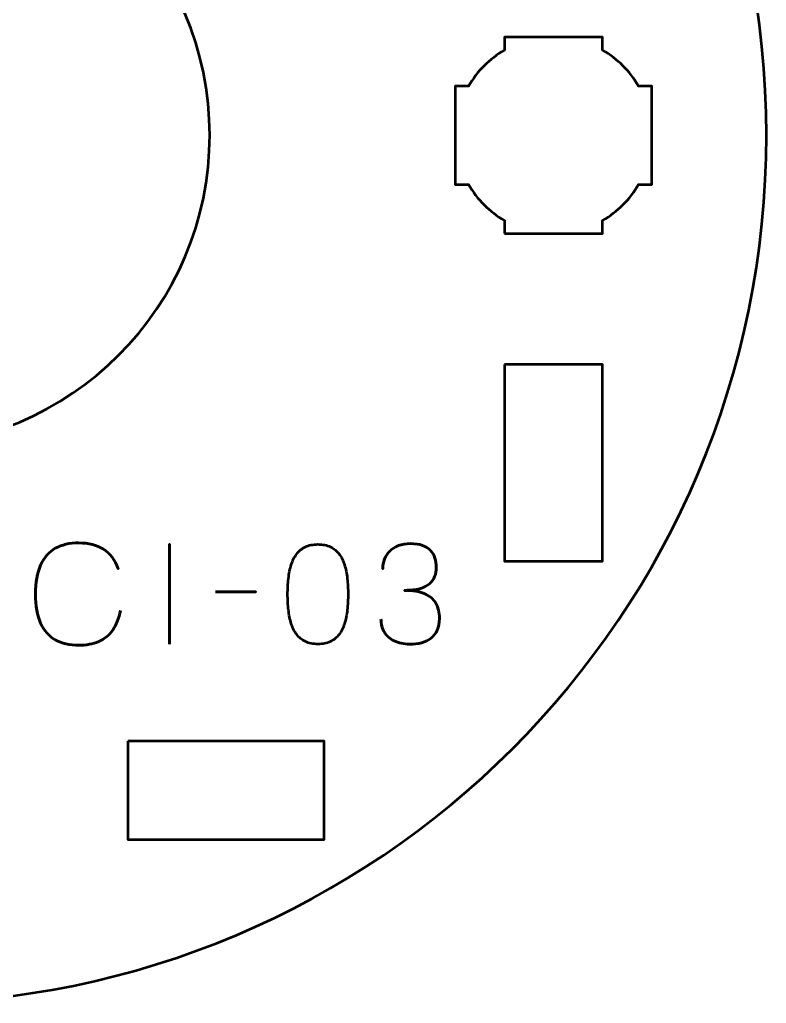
# Model space of a CAD drawing. Header units: centimetres. Extents: x -16.1 to -4.8, y -20.5 to -9.2.
# Drawn here: x -13.13 to -10.85, y -20.5 to -17.497 of the extents above; entities that cross this region are included whole.
import ezdxf

# ---------------------------------------------------------------- set-up
doc = ezdxf.new("R2010")
doc.units = ezdxf.units.CM
doc.header["$MEASUREMENT"] = 0
doc.layers.add('Layer 1', color=7, linetype='Continuous')

msp = doc.modelspace()

# ---------------------------------------------------------------- linework, layer by layer
at = {"layer": 'Layer 1', "color": 250, "lineweight": 53}
for points in [[(-13.5, -15.2), (-12.03667, -15.2), (-10.85, -16.38667), (-10.85, -17.85), (-10.85, -17.85), (-10.85, -19.31333), (-12.03667, -20.5), (-13.5, -20.5), (-13.5, -20.5), (-14.96333, -20.5), (-16.15, -19.31333), (-16.15, -17.85), (-16.15, -17.85), (-16.15, -16.38667), (-14.96333, -15.2), (-13.5, -15.2)], [(-13.5, -16.9), (-12.97541, -16.9), (-12.55, -17.32541), (-12.55, -17.85), (-12.55, -17.85), (-12.55, -18.37459), (-12.97541, -18.8), (-13.5, -18.8), (-13.5, -18.8), (-14.02459, -18.8), (-14.45, -18.37459), (-14.45, -17.85), (-14.45, -17.85), (-14.45, -17.32541), (-14.02459, -16.9), (-13.5, -16.9)]]:
    msp.add_open_spline(points, degree=3, knots=[0, 0, 0, 0, 0.25, 0.25, 0.25, 0.25, 0.5, 0.5, 0.5, 0.5, 0.75, 0.75, 0.75, 0.75, 1, 1, 1, 1], dxfattribs=at)
at = {"layer": 'Layer 1', "lineweight": 53}
for points, knots in [([(-11.64999, -18.15006), (-11.64999, -18.15006), (-11.64999, -18.10988), (-11.64999, -18.10988), (-11.64999, -18.10988), (-11.69553, -18.08355), (-11.73349, -18.0456), (-11.75984, -18.00007), (-11.75984, -18.00007), (-11.75984, -18.00007), (-11.79999, -18.00007), (-11.79999, -18.00007), (-11.79999, -18.00007), (-11.79999, -18.00007), (-11.79999, -17.85155), (-11.79999, -17.85155), (-11.79999, -17.85155), (-11.79999, -17.85155), (-11.80001, -17.85), (-11.80001, -17.85), (-11.80001, -17.85), (-11.80001, -17.85), (-11.79999, -17.84845), (-11.79999, -17.84845), (-11.79999, -17.84845), (-11.79999, -17.84845), (-11.79999, -17.70006), (-11.79999, -17.70006), (-11.79999, -17.70006), (-11.79999, -17.70006), (-11.75989, -17.70006), (-11.75989, -17.70006), (-11.75989, -17.70006), (-11.73354, -17.65449), (-11.69555, -17.61649), (-11.64999, -17.59013), (-11.64999, -17.59013), (-11.64999, -17.59013), (-11.64999, -17.55005), (-11.64999, -17.55005), (-11.64999, -17.55005), (-11.64999, -17.55005), (-11.50465, -17.55005), (-11.50465, -17.55005), (-11.50465, -17.55005), (-11.50465, -17.55005), (-11.50001, -17.54999), (-11.50001, -17.54999), (-11.50001, -17.54999), (-11.50001, -17.54999), (-11.49536, -17.55005), (-11.49536, -17.55005), (-11.49536, -17.55005), (-11.49536, -17.55005), (-11.34998, -17.55005), (-11.34998, -17.55005), (-11.34998, -17.55005), (-11.34998, -17.55005), (-11.34998, -17.59013), (-11.34998, -17.59013), (-11.34998, -17.59013), (-11.30441, -17.61649), (-11.26644, -17.65449), (-11.2401, -17.70006), (-11.2401, -17.70006), (-11.2401, -17.70006), (-11.19998, -17.70006), (-11.19998, -17.70006), (-11.19998, -17.70006), (-11.19998, -17.70006), (-11.19998, -18.00007), (-11.19998, -18.00007), (-11.19998, -18.00007), (-11.19998, -18.00007), (-11.24015, -18.00007), (-11.24015, -18.00007), (-11.24015, -18.00007), (-11.26649, -18.0456), (-11.30445, -18.08355), (-11.34998, -18.10988), (-11.34998, -18.10988), (-11.34998, -18.10988), (-11.34998, -18.15006), (-11.34998, -18.15006), (-11.34998, -18.15006), (-11.34998, -18.15006), (-11.64999, -18.15006), (-11.64999, -18.15006)], [0, 0, 0, 0, 0.0454545, 0.0454545, 0.0454545, 0.0454545, 0.0909091, 0.0909091, 0.0909091, 0.0909091, 0.1363636, 0.1363636, 0.1363636, 0.1363636, 0.1818182, 0.1818182, 0.1818182, 0.1818182, 0.2272727, 0.2272727, 0.2272727, 0.2272727, 0.2727273, 0.2727273, 0.2727273, 0.2727273, 0.3181818, 0.3181818, 0.3181818, 0.3181818, 0.3636364, 0.3636364, 0.3636364, 0.3636364, 0.4090909, 0.4090909, 0.4090909, 0.4090909, 0.4545455, 0.4545455, 0.4545455, 0.4545455, 0.5, 0.5, 0.5, 0.5, 0.5454545, 0.5454545, 0.5454545, 0.5454545, 0.5909091, 0.5909091, 0.5909091, 0.5909091, 0.6363636, 0.6363636, 0.6363636, 0.6363636, 0.6818182, 0.6818182, 0.6818182, 0.6818182, 0.7272727, 0.7272727, 0.7272727, 0.7272727, 0.7727273, 0.7727273, 0.7727273, 0.7727273, 0.8181818, 0.8181818, 0.8181818, 0.8181818, 0.8636364, 0.8636364, 0.8636364, 0.8636364, 0.9090909, 0.9090909, 0.9090909, 0.9090909, 0.9545455, 0.9545455, 0.9545455, 0.9545455, 1, 1, 1, 1]), ([(-11.65007, -18.54998), (-11.65007, -18.54998), (-11.35007, -18.54998), (-11.35007, -18.54998), (-11.35007, -18.54998), (-11.35007, -18.54998), (-11.35007, -19.14998), (-11.35007, -19.14998), (-11.35007, -19.14998), (-11.35007, -19.14998), (-11.65007, -19.14998), (-11.65007, -19.14998), (-11.65007, -19.14998), (-11.65007, -19.14998), (-11.65007, -18.54998), (-11.65007, -18.54998)], [0, 0, 0, 0, 0.25, 0.25, 0.25, 0.25, 0.5, 0.5, 0.5, 0.5, 0.75, 0.75, 0.75, 0.75, 1, 1, 1, 1]), ([(-12.80002, -19.69993), (-12.80002, -19.69993), (-12.20002, -19.69993), (-12.20002, -19.69993), (-12.20002, -19.69993), (-12.20002, -19.69993), (-12.20002, -19.99993), (-12.20002, -19.99993), (-12.20002, -19.99993), (-12.20002, -19.99993), (-12.80002, -19.99993), (-12.80002, -19.99993), (-12.80002, -19.99993), (-12.80002, -19.99993), (-12.80002, -19.69993), (-12.80002, -19.69993)], [0, 0, 0, 0, 0.25, 0.25, 0.25, 0.25, 0.5, 0.5, 0.5, 0.5, 0.75, 0.75, 0.75, 0.75, 1, 1, 1, 1])]:
    msp.add_open_spline(points, degree=3, knots=knots, dxfattribs=at)
at = {"layer": 'Layer 1', "color": 30, "lineweight": 53}
for points, knots in [([(-12.82293, -19.30097), (-12.82745, -19.32517), (-12.83535, -19.34514), (-12.84643, -19.3608), (-12.84643, -19.3608), (-12.85757, -19.3764), (-12.87183, -19.38797), (-12.88918, -19.39552), (-12.88918, -19.39552), (-12.90647, -19.40307), (-12.92679, -19.40688), (-12.94993, -19.40681), (-12.94993, -19.40681), (-12.97808, -19.40688), (-13.002, -19.40144), (-13.02162, -19.39037), (-13.02162, -19.39037), (-13.04123, -19.37936), (-13.05619, -19.36236), (-13.06649, -19.33929), (-13.06649, -19.33929), (-13.07679, -19.31621), (-13.08194, -19.28665), (-13.08201, -19.2506), (-13.08201, -19.2506), (-13.08194, -19.21469), (-13.07679, -19.18519), (-13.06649, -19.16212), (-13.06649, -19.16212), (-13.05619, -19.13905), (-13.04123, -19.12198), (-13.02162, -19.1109), (-13.02162, -19.1109), (-13.002, -19.09982), (-12.97808, -19.09432), (-12.94993, -19.09439), (-12.94993, -19.09439), (-12.9198, -19.09432), (-12.89455, -19.10074), (-12.87423, -19.11365), (-12.87423, -19.11365), (-12.85398, -19.12656), (-12.83909, -19.14653), (-12.82971, -19.17355), (-12.82971, -19.17355), (-12.83909, -19.14653), (-12.85398, -19.12656), (-12.87423, -19.11365), (-12.87423, -19.11365), (-12.89455, -19.10074), (-12.9198, -19.09432), (-12.94993, -19.09439), (-12.94993, -19.09439), (-12.97808, -19.09432), (-13.002, -19.09982), (-13.02162, -19.1109), (-13.02162, -19.1109), (-13.04123, -19.12198), (-13.05619, -19.13905), (-13.06649, -19.16212), (-13.06649, -19.16212), (-13.07679, -19.18519), (-13.08194, -19.21469), (-13.08201, -19.2506), (-13.08201, -19.2506), (-13.08194, -19.28665), (-13.07679, -19.31621), (-13.06649, -19.33929), (-13.06649, -19.33929), (-13.05619, -19.36236), (-13.04123, -19.37936), (-13.02162, -19.39037), (-13.02162, -19.39037), (-13.002, -19.40144), (-12.97808, -19.40688), (-12.94993, -19.40681), (-12.94993, -19.40681), (-12.92679, -19.40688), (-12.90647, -19.40307), (-12.88918, -19.39552), (-12.88918, -19.39552), (-12.87183, -19.38797), (-12.85757, -19.3764), (-12.84643, -19.3608), (-12.84643, -19.3608), (-12.83535, -19.34514), (-12.82745, -19.32517), (-12.82293, -19.30097)], [0, 0, 0, 0, 0.0454545, 0.0454545, 0.0454545, 0.0454545, 0.0909091, 0.0909091, 0.0909091, 0.0909091, 0.1363636, 0.1363636, 0.1363636, 0.1363636, 0.1818182, 0.1818182, 0.1818182, 0.1818182, 0.2272727, 0.2272727, 0.2272727, 0.2272727, 0.2727273, 0.2727273, 0.2727273, 0.2727273, 0.3181818, 0.3181818, 0.3181818, 0.3181818, 0.3636364, 0.3636364, 0.3636364, 0.3636364, 0.4090909, 0.4090909, 0.4090909, 0.4090909, 0.4545455, 0.4545455, 0.4545455, 0.4545455, 0.5, 0.5, 0.5, 0.5, 0.5454545, 0.5454545, 0.5454545, 0.5454545, 0.5909091, 0.5909091, 0.5909091, 0.5909091, 0.6363636, 0.6363636, 0.6363636, 0.6363636, 0.6818182, 0.6818182, 0.6818182, 0.6818182, 0.7272727, 0.7272727, 0.7272727, 0.7272727, 0.7727273, 0.7727273, 0.7727273, 0.7727273, 0.8181818, 0.8181818, 0.8181818, 0.8181818, 0.8636364, 0.8636364, 0.8636364, 0.8636364, 0.9090909, 0.9090909, 0.9090909, 0.9090909, 0.9545455, 0.9545455, 0.9545455, 0.9545455, 1, 1, 1, 1]), ([(-12.67307, -19.40342), (-12.67307, -19.40342), (-12.67307, -19.0982), (-12.67307, -19.0982), (-12.67307, -19.0982), (-12.67307, -19.0982), (-12.67307, -19.40342), (-12.67307, -19.40342)], [0, 0, 0, 0, 0.5, 0.5, 0.5, 0.5, 1, 1, 1, 1]), ([(-12.21968, -19.40342), (-12.20487, -19.40335), (-12.1921, -19.40074), (-12.18144, -19.39566), (-12.18144, -19.39566), (-12.17086, -19.39058), (-12.16204, -19.38331), (-12.15499, -19.37407), (-12.15499, -19.37407), (-12.148, -19.36476), (-12.1425, -19.35375), (-12.13841, -19.34105), (-12.13841, -19.34105), (-12.13438, -19.32835), (-12.13149, -19.31445), (-12.12987, -19.29921), (-12.12987, -19.29921), (-12.12817, -19.28397), (-12.12733, -19.26795), (-12.1274, -19.25102), (-12.1274, -19.25102), (-12.12733, -19.23416), (-12.12817, -19.21814), (-12.12987, -19.20297), (-12.12987, -19.20297), (-12.13149, -19.1878), (-12.13438, -19.17383), (-12.13841, -19.16113), (-12.13841, -19.16113), (-12.1425, -19.1485), (-12.148, -19.1375), (-12.15499, -19.12811), (-12.15499, -19.12811), (-12.16204, -19.1188), (-12.17086, -19.11153), (-12.18144, -19.10645), (-12.18144, -19.10645), (-12.1921, -19.1013), (-12.20487, -19.09869), (-12.21968, -19.09862), (-12.21968, -19.09862), (-12.2345, -19.09869), (-12.24727, -19.1013), (-12.25793, -19.10645), (-12.25793, -19.10645), (-12.26851, -19.11153), (-12.27733, -19.1188), (-12.28438, -19.12811), (-12.28438, -19.12811), (-12.29137, -19.1375), (-12.29687, -19.1485), (-12.30096, -19.16113), (-12.30096, -19.16113), (-12.30499, -19.17383), (-12.30788, -19.1878), (-12.3095, -19.20297), (-12.3095, -19.20297), (-12.31119, -19.21814), (-12.31204, -19.23416), (-12.31197, -19.25102), (-12.31197, -19.25102), (-12.31204, -19.26795), (-12.31119, -19.28397), (-12.3095, -19.29921), (-12.3095, -19.29921), (-12.30788, -19.31445), (-12.30499, -19.32835), (-12.30096, -19.34105), (-12.30096, -19.34105), (-12.29687, -19.35375), (-12.29137, -19.36476), (-12.28438, -19.37407), (-12.28438, -19.37407), (-12.27733, -19.38331), (-12.26851, -19.39058), (-12.25793, -19.39566), (-12.25793, -19.39566), (-12.24727, -19.40074), (-12.2345, -19.40335), (-12.21968, -19.40342)], [0, 0, 0, 0, 0.05, 0.05, 0.05, 0.05, 0.1, 0.1, 0.1, 0.1, 0.15, 0.15, 0.15, 0.15, 0.2, 0.2, 0.2, 0.2, 0.25, 0.25, 0.25, 0.25, 0.3, 0.3, 0.3, 0.3, 0.35, 0.35, 0.35, 0.35, 0.4, 0.4, 0.4, 0.4, 0.45, 0.45, 0.45, 0.45, 0.5, 0.5, 0.5, 0.5, 0.55, 0.55, 0.55, 0.55, 0.6, 0.6, 0.6, 0.6, 0.65, 0.65, 0.65, 0.65, 0.7, 0.7, 0.7, 0.7, 0.75, 0.75, 0.75, 0.75, 0.8, 0.8, 0.8, 0.8, 0.85, 0.85, 0.85, 0.85, 0.9, 0.9, 0.9, 0.9, 0.95, 0.95, 0.95, 0.95, 1, 1, 1, 1]), ([(-12.21968, -19.40342), (-12.20487, -19.40335), (-12.1921, -19.40074), (-12.18144, -19.39566), (-12.18144, -19.39566), (-12.17086, -19.39058), (-12.16204, -19.38331), (-12.15499, -19.37407), (-12.15499, -19.37407), (-12.148, -19.36476), (-12.1425, -19.35375), (-12.13841, -19.34105), (-12.13841, -19.34105), (-12.13438, -19.32835), (-12.13149, -19.31445), (-12.12987, -19.29921), (-12.12987, -19.29921), (-12.12817, -19.28397), (-12.12733, -19.26795), (-12.1274, -19.25102), (-12.1274, -19.25102), (-12.12733, -19.23416), (-12.12817, -19.21814), (-12.12987, -19.20297), (-12.12987, -19.20297), (-12.13149, -19.1878), (-12.13438, -19.17383), (-12.13841, -19.16113), (-12.13841, -19.16113), (-12.1425, -19.1485), (-12.148, -19.1375), (-12.15499, -19.12811), (-12.15499, -19.12811), (-12.16204, -19.1188), (-12.17086, -19.11153), (-12.18144, -19.10645), (-12.18144, -19.10645), (-12.1921, -19.1013), (-12.20487, -19.09869), (-12.21968, -19.09862), (-12.21968, -19.09862), (-12.2345, -19.09869), (-12.24727, -19.1013), (-12.25793, -19.10645), (-12.25793, -19.10645), (-12.26851, -19.11153), (-12.27733, -19.1188), (-12.28438, -19.12811), (-12.28438, -19.12811), (-12.29137, -19.1375), (-12.29687, -19.1485), (-12.30096, -19.16113), (-12.30096, -19.16113), (-12.30499, -19.17383), (-12.30788, -19.1878), (-12.3095, -19.20297), (-12.3095, -19.20297), (-12.31119, -19.21814), (-12.31204, -19.23416), (-12.31197, -19.25102), (-12.31197, -19.25102), (-12.31204, -19.26795), (-12.31119, -19.28397), (-12.3095, -19.29921), (-12.3095, -19.29921), (-12.30788, -19.31445), (-12.30499, -19.32835), (-12.30096, -19.34105), (-12.30096, -19.34105), (-12.29687, -19.35375), (-12.29137, -19.36476), (-12.28438, -19.37407), (-12.28438, -19.37407), (-12.27733, -19.38331), (-12.26851, -19.39058), (-12.25793, -19.39566), (-12.25793, -19.39566), (-12.24727, -19.40074), (-12.2345, -19.40335), (-12.21968, -19.40342)], [0, 0, 0, 0, 0.05, 0.05, 0.05, 0.05, 0.1, 0.1, 0.1, 0.1, 0.15, 0.15, 0.15, 0.15, 0.2, 0.2, 0.2, 0.2, 0.25, 0.25, 0.25, 0.25, 0.3, 0.3, 0.3, 0.3, 0.35, 0.35, 0.35, 0.35, 0.4, 0.4, 0.4, 0.4, 0.45, 0.45, 0.45, 0.45, 0.5, 0.5, 0.5, 0.5, 0.55, 0.55, 0.55, 0.55, 0.6, 0.6, 0.6, 0.6, 0.65, 0.65, 0.65, 0.65, 0.7, 0.7, 0.7, 0.7, 0.75, 0.75, 0.75, 0.75, 0.8, 0.8, 0.8, 0.8, 0.85, 0.85, 0.85, 0.85, 0.9, 0.9, 0.9, 0.9, 0.95, 0.95, 0.95, 0.95, 1, 1, 1, 1]), ([(-12.02707, -19.3268), (-12.027, -19.34204), (-12.02347, -19.3553), (-12.01649, -19.3668), (-12.01649, -19.3668), (-12.0095, -19.37823), (-11.99955, -19.38719), (-11.98657, -19.39361), (-11.98657, -19.39361), (-11.97359, -19.40003), (-11.958, -19.40328), (-11.93986, -19.40342), (-11.93986, -19.40342), (-11.92625, -19.40342), (-11.9139, -19.40201), (-11.90268, -19.39905), (-11.90268, -19.39905), (-11.89153, -19.39608), (-11.88194, -19.3915), (-11.87382, -19.38522), (-11.87382, -19.38522), (-11.86571, -19.37894), (-11.8595, -19.37082), (-11.85506, -19.36095), (-11.85506, -19.36095), (-11.85068, -19.351), (-11.8485, -19.33907), (-11.84843, -19.3251), (-11.84843, -19.3251), (-11.84835, -19.30648), (-11.85216, -19.29074), (-11.85971, -19.27797), (-11.85971, -19.27797), (-11.86726, -19.2652), (-11.87898, -19.25561), (-11.89471, -19.24905), (-11.89471, -19.24905), (-11.91044, -19.24248), (-11.93062, -19.23917), (-11.9551, -19.23917), (-11.9551, -19.23917), (-11.93683, -19.23924), (-11.92152, -19.23755), (-11.90903, -19.23409), (-11.90903, -19.23409), (-11.89661, -19.23063), (-11.88667, -19.22576), (-11.87919, -19.21941), (-11.87919, -19.21941), (-11.87171, -19.21313), (-11.86628, -19.20565), (-11.86303, -19.19705), (-11.86303, -19.19705), (-11.85971, -19.18851), (-11.85809, -19.17913), (-11.85816, -19.1689), (-11.85816, -19.1689), (-11.85809, -19.15866), (-11.8595, -19.14921), (-11.86232, -19.14046), (-11.86232, -19.14046), (-11.86508, -19.13171), (-11.86959, -19.12402), (-11.87573, -19.11746), (-11.87573, -19.11746), (-11.88187, -19.1109), (-11.88998, -19.10575), (-11.89993, -19.10208), (-11.89993, -19.10208), (-11.90995, -19.09841), (-11.92216, -19.09658), (-11.93648, -19.09651), (-11.93648, -19.09651), (-11.95073, -19.09658), (-11.96322, -19.09869), (-11.9738, -19.10279), (-11.9738, -19.10279), (-11.98446, -19.10688), (-11.9932, -19.11245), (-12.00026, -19.11958), (-12.00026, -19.11958), (-12.00724, -19.1267), (-12.01247, -19.13482), (-12.01592, -19.14399), (-12.01592, -19.14399), (-12.01945, -19.15316), (-12.02114, -19.1629), (-12.02114, -19.17313), (-12.02114, -19.17313), (-12.02114, -19.1629), (-12.01945, -19.15316), (-12.01592, -19.14399), (-12.01592, -19.14399), (-12.01247, -19.13482), (-12.00724, -19.1267), (-12.00026, -19.11958), (-12.00026, -19.11958), (-11.9932, -19.11245), (-11.98446, -19.10688), (-11.9738, -19.10279), (-11.9738, -19.10279), (-11.96322, -19.09869), (-11.95073, -19.09658), (-11.93648, -19.09651), (-11.93648, -19.09651), (-11.92216, -19.09658), (-11.90995, -19.09841), (-11.89993, -19.10208), (-11.89993, -19.10208), (-11.88998, -19.10575), (-11.88187, -19.1109), (-11.87573, -19.11746), (-11.87573, -19.11746), (-11.86959, -19.12402), (-11.86508, -19.13171), (-11.86232, -19.14046), (-11.86232, -19.14046), (-11.8595, -19.14921), (-11.85809, -19.15866), (-11.85816, -19.1689), (-11.85816, -19.1689), (-11.85809, -19.17913), (-11.85971, -19.18851), (-11.86303, -19.19705), (-11.86303, -19.19705), (-11.86628, -19.20565), (-11.87171, -19.21313), (-11.87919, -19.21941), (-11.87919, -19.21941), (-11.88667, -19.22576), (-11.89661, -19.23063), (-11.90903, -19.23409), (-11.90903, -19.23409), (-11.92152, -19.23755), (-11.93683, -19.23924), (-11.9551, -19.23917), (-11.9551, -19.23917), (-11.93062, -19.23917), (-11.91044, -19.24248), (-11.89471, -19.24905), (-11.89471, -19.24905), (-11.87898, -19.25561), (-11.86726, -19.2652), (-11.85971, -19.27797), (-11.85971, -19.27797), (-11.85216, -19.29074), (-11.84835, -19.30648), (-11.84843, -19.3251), (-11.84843, -19.3251), (-11.8485, -19.33907), (-11.85068, -19.351), (-11.85506, -19.36095), (-11.85506, -19.36095), (-11.8595, -19.37082), (-11.86571, -19.37894), (-11.87382, -19.38522), (-11.87382, -19.38522), (-11.88194, -19.3915), (-11.89153, -19.39608), (-11.90268, -19.39905), (-11.90268, -19.39905), (-11.9139, -19.40201), (-11.92625, -19.40342), (-11.93986, -19.40342), (-11.93986, -19.40342), (-11.958, -19.40328), (-11.97359, -19.40003), (-11.98657, -19.39361), (-11.98657, -19.39361), (-11.99955, -19.38719), (-12.0095, -19.37823), (-12.01649, -19.3668), (-12.01649, -19.3668), (-12.02347, -19.3553), (-12.027, -19.34204), (-12.02707, -19.3268)], [0, 0, 0, 0, 0.0227273, 0.0227273, 0.0227273, 0.0227273, 0.0454545, 0.0454545, 0.0454545, 0.0454545, 0.0681818, 0.0681818, 0.0681818, 0.0681818, 0.0909091, 0.0909091, 0.0909091, 0.0909091, 0.1136364, 0.1136364, 0.1136364, 0.1136364, 0.1363636, 0.1363636, 0.1363636, 0.1363636, 0.1590909, 0.1590909, 0.1590909, 0.1590909, 0.1818182, 0.1818182, 0.1818182, 0.1818182, 0.2045455, 0.2045455, 0.2045455, 0.2045455, 0.2272727, 0.2272727, 0.2272727, 0.2272727, 0.25, 0.25, 0.25, 0.25, 0.2727273, 0.2727273, 0.2727273, 0.2727273, 0.2954545, 0.2954545, 0.2954545, 0.2954545, 0.3181818, 0.3181818, 0.3181818, 0.3181818, 0.3409091, 0.3409091, 0.3409091, 0.3409091, 0.3636364, 0.3636364, 0.3636364, 0.3636364, 0.3863636, 0.3863636, 0.3863636, 0.3863636, 0.4090909, 0.4090909, 0.4090909, 0.4090909, 0.4318182, 0.4318182, 0.4318182, 0.4318182, 0.4545455, 0.4545455, 0.4545455, 0.4545455, 0.4772727, 0.4772727, 0.4772727, 0.4772727, 0.5, 0.5, 0.5, 0.5, 0.5227273, 0.5227273, 0.5227273, 0.5227273, 0.5454545, 0.5454545, 0.5454545, 0.5454545, 0.5681818, 0.5681818, 0.5681818, 0.5681818, 0.5909091, 0.5909091, 0.5909091, 0.5909091, 0.6136364, 0.6136364, 0.6136364, 0.6136364, 0.6363636, 0.6363636, 0.6363636, 0.6363636, 0.6590909, 0.6590909, 0.6590909, 0.6590909, 0.6818182, 0.6818182, 0.6818182, 0.6818182, 0.7045455, 0.7045455, 0.7045455, 0.7045455, 0.7272727, 0.7272727, 0.7272727, 0.7272727, 0.75, 0.75, 0.75, 0.75, 0.7727273, 0.7727273, 0.7727273, 0.7727273, 0.7954545, 0.7954545, 0.7954545, 0.7954545, 0.8181818, 0.8181818, 0.8181818, 0.8181818, 0.8409091, 0.8409091, 0.8409091, 0.8409091, 0.8636364, 0.8636364, 0.8636364, 0.8636364, 0.8863636, 0.8863636, 0.8863636, 0.8863636, 0.9090909, 0.9090909, 0.9090909, 0.9090909, 0.9318182, 0.9318182, 0.9318182, 0.9318182, 0.9545455, 0.9545455, 0.9545455, 0.9545455, 0.9772727, 0.9772727, 0.9772727, 0.9772727, 1, 1, 1, 1]), ([(-12.5321, -19.24382), (-12.5321, -19.24382), (-12.40891, -19.24382), (-12.40891, -19.24382), (-12.40891, -19.24382), (-12.40891, -19.24382), (-12.5321, -19.24382), (-12.5321, -19.24382)], [0, 0, 0, 0, 0.5, 0.5, 0.5, 0.5, 1, 1, 1, 1])]:
    msp.add_open_spline(points, degree=3, knots=knots, dxfattribs=at)

doc.saveas('drawing.dxf')
